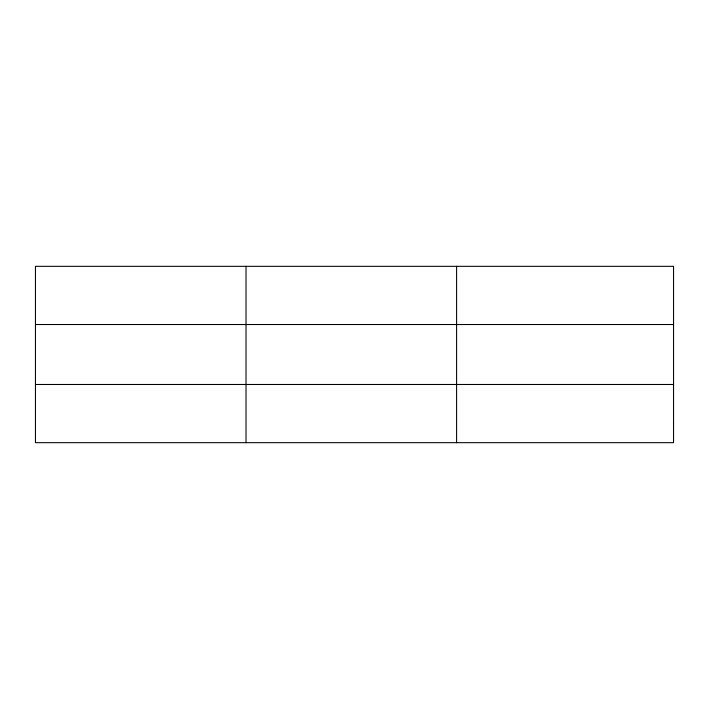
<?xml version="1.0" encoding="UTF-8"?>
<svg xmlns="http://www.w3.org/2000/svg" width="709" height="709" viewBox="0 0 709 709"><rect width="100%" height="100%" fill="white"/><g stroke="black" fill="none" stroke-linecap="round" stroke-linejoin="round"><path stroke-width="1.06" d="M246.023 442.673L246.023 266.327M456.596 442.673L456.596 266.327M35.45 324.518L673.55 324.518M35.45 384.482L673.55 384.482M673.55 423.273L673.55 442.673L35.45 442.673L35.45 266.327L673.55 266.327L673.55 423.273"/></g></svg>
